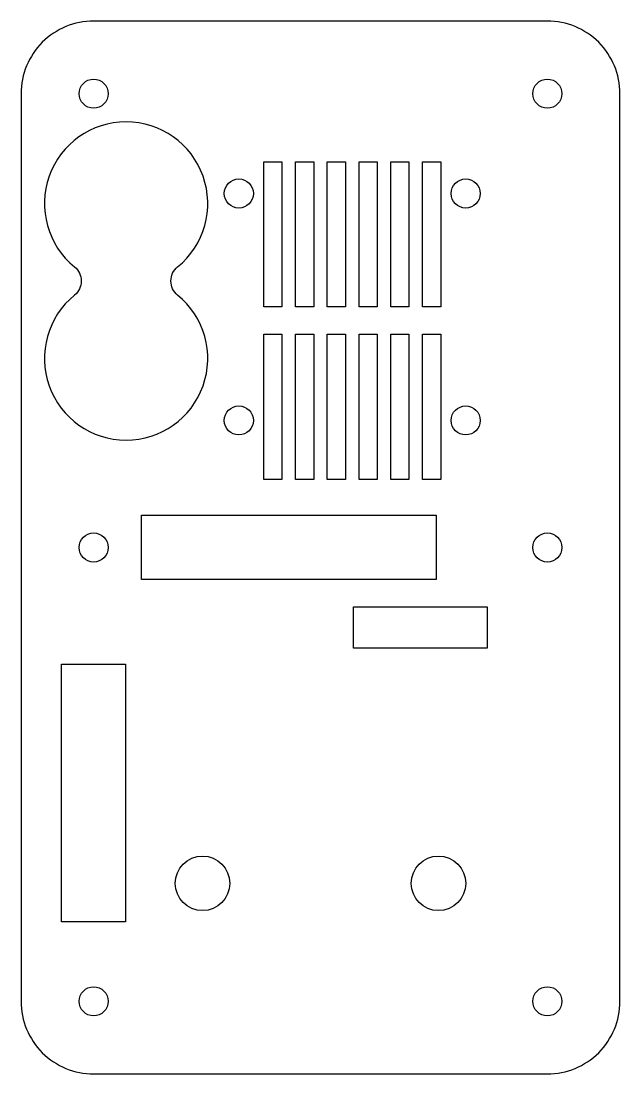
# Model space of a CAD drawing. Header units: millimetres. Extents: x -63 to 3, y -3 to 113.
import ezdxf

# ---------------------------------------------------------------- set-up
doc = ezdxf.new("R2010")
doc.units = ezdxf.units.MM
doc.layers.get('0').update_dxf_attribs({"linetype": 'CONTINUOUS'})

msp = doc.modelspace()

# ---------------------------------------------------------------- linework, layer by layer
for points in [[(3, 105, 0.414214), (-5, 113), (-55, 113, 0.414214), (-63, 105), (-63, 5, 0.414214), (-55, -3), (-5, -3, 0.414214), (3, 5)], [(-45.75, 85.91, 2.816738), (-57.1, 85.91, -0.475992), (-57.1, 82.81, 2.816738), (-45.75, 82.81, -0.475992)]]:
    msp.add_lwpolyline(points, format="xyb", close=True)
for points in [[(-36.25, 81.5), (-36.25, 97.5), (-34.25, 97.5), (-34.25, 81.5)], [(-32.75, 81.5), (-32.75, 97.5), (-30.75, 97.5), (-30.75, 81.5)], [(-29.25, 81.5), (-29.25, 97.5), (-27.25, 97.5), (-27.25, 81.5)], [(-25.75, 81.5), (-25.75, 97.5), (-23.75, 97.5), (-23.75, 81.5)], [(-22.25, 81.5), (-22.25, 97.5), (-20.25, 97.5), (-20.25, 81.5)], [(-18.75, 81.5), (-18.75, 97.5), (-16.75, 97.5), (-16.75, 81.5)], [(-36.25, 62.5), (-36.25, 78.5), (-34.25, 78.5), (-34.25, 62.5)], [(-32.75, 62.5), (-32.75, 78.5), (-30.75, 78.5), (-30.75, 62.5)], [(-29.25, 62.5), (-29.25, 78.5), (-27.25, 78.5), (-27.25, 62.5)], [(-25.75, 62.5), (-25.75, 78.5), (-23.75, 78.5), (-23.75, 62.5)], [(-22.25, 62.5), (-22.25, 78.5), (-20.25, 78.5), (-20.25, 62.5)], [(-18.75, 78.5), (-16.75, 78.5), (-16.75, 62.5), (-18.75, 62.5)], [(-49.74, 58.56), (-17.26, 58.56), (-17.26, 51.48), (-49.74, 51.48)], [(-26.35, 48.45), (-11.65, 48.45), (-11.65, 43.91), (-26.35, 43.91)], [(-58.56, 42.15), (-51.48, 42.15), (-51.48, 13.75), (-58.56, 13.75)]]:
    msp.add_lwpolyline(points, close=True)
for centre, radius in [((-55, 105), 1.6), ((-5, 105), 1.6), ((-39, 94), 1.6), ((-14, 94), 1.6), ((-39, 69), 1.6), ((-14, 69), 1.6), ((-55, 55), 1.6), ((-5, 55), 1.6), ((-43, 18), 3), ((-17, 18), 3), ((-55, 5), 1.6), ((-5, 5), 1.6)]:
    msp.add_circle(centre, radius)

doc.saveas('drawing.dxf')
